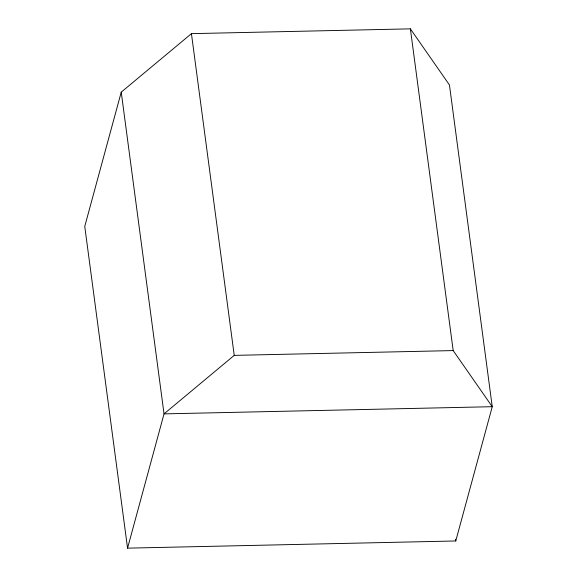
<?xml version="1.0" encoding="UTF-8"?>
<svg xmlns="http://www.w3.org/2000/svg" width="577" height="577" viewBox="0 0 577 577"><rect width="100%" height="100%" fill="white"/><g stroke="black" fill="none" stroke-linecap="round" stroke-linejoin="round"><path stroke-width="0.87" d="M121.235 92.147L84.754 226.415L127.553 548.15L455.765 540.966L492.246 406.698L449.447 84.963L410.384 28.85L191.434 33.646L121.235 92.147L164.034 413.882L127.553 548.15M453.183 350.585L234.233 355.374L164.034 413.882L492.246 406.698L453.183 350.585L410.384 28.85M455.527 539.185L455.765 540.966M191.434 33.646L234.233 355.374"/></g></svg>
